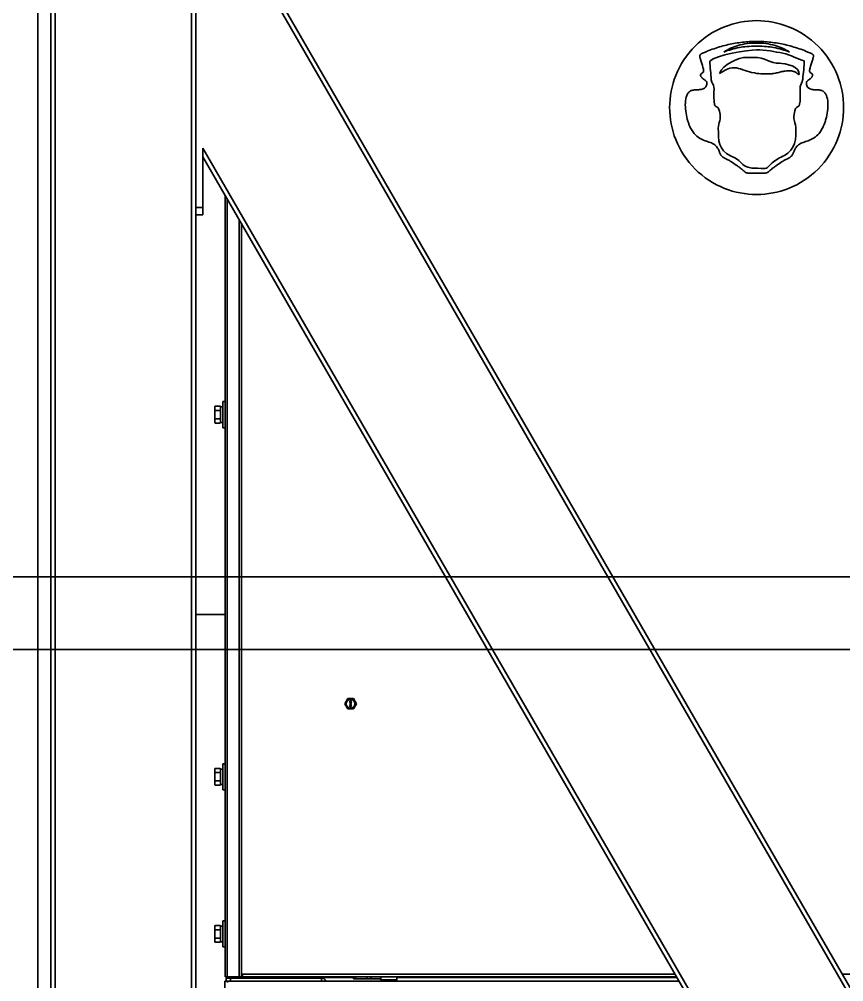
# Model space of a CAD drawing. Header units: millimetres. Extents: x 32496 to 166256, y 3504 to 23939.
# Drawn here: x 72900 to 73469, y 12402 to 13066 of the extents above; entities that cross this region are included whole.
import ezdxf

# ---------------------------------------------------------------- set-up
doc = ezdxf.new("R2010")
doc.units = ezdxf.units.MM
doc.layers.get('0').update_dxf_attribs({"lineweight": 35})

# ---------------------------------------------------------------- blocks, each defined once
blk = doc.blocks.new('DRGTJHYTHRTTR')
at = {"color": 7, "linetype": 'Continuous'}
for p, q in [((60496.04, -50285.69), (53249.04, -50285.69)), ((60496.04, -50335.69), (53249.04, -50335.69))]:
    blk.add_line(p, q, dxfattribs=at)
blk = doc.blocks.new('8-1250')
at = {"linetype": 'Continuous'}
for p, q in [((-133.13, -34671.29), (-133.13, -32152.29)), ((-124.13, -32152.29), (-124.13, -34671.29)), ((-121.13, -32152.29), (-121.13, -34671.29)), ((-27.13, -32152.29), (-27.13, -34671.29)), ((-24.13, -34039.83), (-24.13, -33760.7)), ((-19.13, -33800.26), (480.87, -34666.29)), ((-19.13, -33806.26), (477.41, -34666.29)), ((360.77, -33931.61), (356.37, -33931.61)), ((-19.13, -33994.26), (368.87, -34666.29)), ((-19.13, -34040.26), (-19.13, -33994.26)), ((-19.13, -34000.26), (365.4, -34666.29)), ((-3.83, -34175.64), (-3.83, -34026.76)), ((-2.43, -34029.19), (-2.43, -34566.29)), ((-24.13, -34035.26), (-19.13, -34035.26)), ((-24.13, -34039.83), (-24.13, -34671.29)), ((-24.13, -34040.26), (-19.13, -34040.26)), ((5.87, -34566.29), (5.87, -34043.56)), ((7.57, -34046.51), (7.57, -34566.29)), ((-11.03, -34172.82), (-10.76, -34172.54)), ((-11.03, -34183.76), (-11.03, -34172.82)), ((-10.73, -34172.52), (-10.76, -34172.54)), ((-7.33, -34172.52), (-10.73, -34172.52)), ((-7.33, -34172.52), (-7.3, -34172.54)), ((-7.03, -34172.82), (-7.3, -34172.54)), ((-7.03, -34183.76), (-7.03, -34172.82)), ((-5.43, -34172.94), (-7.03, -34172.94)), ((-3.83, -34169.29), (-5.43, -34169.29)), ((-5.43, -34169.29), (-5.43, -34187.29)), ((-7.33, -34175.36), (-10.73, -34175.36)), ((-3.83, -34180.91), (-3.83, -34175.64)), ((-11.03, -34183.76), (-10.76, -34184.03)), ((-7.33, -34181.13), (-10.73, -34181.13)), ((-7.33, -34184.06), (-10.73, -34184.06)), ((-7.03, -34183.76), (-7.3, -34184.03)), ((-5.43, -34183.64), (-7.03, -34183.64)), ((-3.83, -34425.64), (-3.83, -34180.91)), ((-3.83, -34187.29), (-5.43, -34187.29)), ((-24.13, -34316.29), (-3.83, -34316.29)), ((78.7, -34377.85), (80.72, -34374.35)), ((80.72, -34381.35), (78.7, -34377.85)), ((84.77, -34374.35), (80.72, -34374.35)), ((82.25, -34375.75), (83.25, -34375.75)), ((82.25, -34375.87), (82.25, -34375.75)), ((83.03, -34375.87), (82.25, -34375.87)), ((83.03, -34375.87), (82.25, -34376.17)), ((82.25, -34376.33), (82.25, -34376.17)), ((82.25, -34376.33), (83.03, -34376.62)), ((82.25, -34376.62), (83.03, -34376.62)), ((82.25, -34376.75), (82.25, -34376.62)), ((83.25, -34376.75), (82.25, -34376.75)), ((82.27, -34377.14), (82.25, -34377.25)), ((82.25, -34377.35), (82.25, -34377.25)), ((82.25, -34377.35), (82.27, -34377.46)), ((82.25, -34378.29), (82.35, -34378.29)), ((82.25, -34379.04), (82.25, -34378.29)), ((82.35, -34379.04), (82.25, -34379.04)), ((82.27, -34379.46), (82.25, -34379.58)), ((82.25, -34379.58), (82.27, -34379.71)), ((82.33, -34377.04), (82.27, -34377.14)), ((82.27, -34377.46), (82.33, -34377.56)), ((82.33, -34379.35), (82.27, -34379.46)), ((82.42, -34376.98), (82.33, -34377.04)), ((82.33, -34377.56), (82.42, -34377.62)), ((82.39, -34379.29), (82.33, -34379.35)), ((82.35, -34376.25), (83.25, -34375.94)), ((83.25, -34376.56), (82.35, -34376.25)), ((82.35, -34377.23), (82.37, -34377.17)), ((82.35, -34377.23), (82.35, -34377.37)), ((82.37, -34377.44), (82.35, -34377.37)), ((82.88, -34378.87), (82.35, -34378.29)), ((82.35, -34378.46), (82.82, -34378.98)), ((82.35, -34378.46), (82.35, -34379.04)), ((82.35, -34379.58), (82.37, -34379.48)), ((82.37, -34379.69), (82.35, -34379.58)), ((82.37, -34377.17), (82.42, -34377.1)), ((82.42, -34377.5), (82.37, -34377.44)), ((82.37, -34379.48), (82.42, -34379.42)), ((82.48, -34379.25), (82.39, -34379.29)), ((82.52, -34376.94), (82.42, -34376.98)), ((82.42, -34377.1), (82.48, -34377.06)), ((82.48, -34377.54), (82.42, -34377.5)), ((82.42, -34377.62), (82.52, -34377.67)), ((82.42, -34379.42), (82.54, -34379.33)), ((82.48, -34377.06), (82.54, -34377.04)), ((82.54, -34377.56), (82.48, -34377.54)), ((82.54, -34379.23), (82.48, -34379.25)), ((82.67, -34376.92), (82.52, -34376.94)), ((82.63, -34377.67), (82.52, -34377.67)), ((82.61, -34377.04), (82.54, -34377.04)), ((82.54, -34377.56), (82.61, -34377.56)), ((82.65, -34379.21), (82.54, -34379.23)), ((82.54, -34379.33), (82.67, -34379.31)), ((82.56, -34377.96), (82.71, -34377.96)), ((82.56, -34378), (82.56, -34377.96)), ((82.71, -34378), (82.56, -34378)), ((82.61, -34377.04), (82.67, -34377.06)), ((82.67, -34377.54), (82.61, -34377.56)), ((82.63, -34377.83), (82.61, -34377.85)), ((82.61, -34377.85), (82.71, -34377.96)), ((82.71, -34378), (82.61, -34378.1)), ((82.61, -34378.1), (82.63, -34378.12)), ((82.63, -34377.67), (82.73, -34377.62)), ((82.76, -34377.96), (82.63, -34377.83)), ((82.63, -34378.12), (82.76, -34378)), ((82.65, -34379.21), (82.84, -34379.21)), ((82.67, -34376.92), (82.82, -34376.92)), ((82.67, -34377.06), (82.71, -34377.1)), ((82.71, -34377.5), (82.67, -34377.54)), ((82.82, -34379.31), (82.67, -34379.31)), ((82.71, -34377.1), (82.76, -34377.17)), ((82.76, -34377.44), (82.71, -34377.5)), ((82.73, -34377.62), (82.8, -34377.56)), ((82.76, -34377.17), (82.78, -34377.23)), ((82.78, -34377.37), (82.76, -34377.44)), ((82.88, -34377.83), (82.76, -34377.96)), ((82.76, -34378), (82.88, -34378.12)), ((82.82, -34377.02), (82.78, -34377.02)), ((82.86, -34377.14), (82.78, -34377.02)), ((82.78, -34377.37), (82.78, -34377.23)), ((82.8, -34377.56), (82.86, -34377.46)), ((82.8, -34377.96), (82.9, -34377.85)), ((82.8, -34377.96), (82.95, -34377.96)), ((82.95, -34378), (82.8, -34378)), ((82.9, -34378.1), (82.8, -34378)), ((82.97, -34376.94), (82.82, -34376.92)), ((82.82, -34377.02), (82.95, -34377.04)), ((82.82, -34378.98), (82.88, -34379.02)), ((82.82, -34379.31), (82.95, -34379.33)), ((82.95, -34379.23), (82.84, -34379.21)), ((82.88, -34377.25), (82.86, -34377.14)), ((82.86, -34377.46), (82.88, -34377.35)), ((82.88, -34377.25), (82.88, -34377.35)), ((82.9, -34377.85), (82.88, -34377.83)), ((82.88, -34378.12), (82.9, -34378.1)), ((82.97, -34378.92), (82.88, -34378.87)), ((82.88, -34379.02), (82.97, -34379.04)), ((82.95, -34377.04), (83.01, -34377.06)), ((82.95, -34377.96), (82.95, -34378)), ((83.01, -34379.25), (82.95, -34379.23)), ((82.95, -34379.33), (83.08, -34379.42)), ((83.08, -34376.98), (82.97, -34376.94)), ((82.97, -34378.92), (83.01, -34378.92)), ((83.01, -34379.04), (82.97, -34379.04)), ((83.01, -34377.06), (83.08, -34377.1)), ((83.08, -34377.48), (83.01, -34377.52)), ((83.01, -34377.62), (83.01, -34377.52)), ((83.01, -34377.62), (83.08, -34377.6)), ((83.1, -34378.33), (83.01, -34378.31)), ((83.01, -34378.42), (83.01, -34378.31)), ((83.01, -34378.42), (83.08, -34378.46)), ((83.08, -34378.87), (83.01, -34378.92)), ((83.01, -34379.04), (83.1, -34379.02)), ((83.1, -34379.29), (83.01, -34379.25)), ((83.16, -34377.04), (83.08, -34376.98)), ((83.08, -34377.1), (83.12, -34377.17)), ((83.12, -34377.42), (83.08, -34377.48)), ((83.08, -34377.6), (83.16, -34377.54)), ((83.08, -34378.46), (83.12, -34378.52)), ((83.12, -34378.81), (83.08, -34378.87)), ((83.08, -34379.42), (83.12, -34379.48)), ((83.18, -34378.42), (83.1, -34378.33)), ((83.1, -34379.02), (83.18, -34378.94)), ((83.16, -34379.35), (83.1, -34379.29)), ((83.12, -34377.17), (83.14, -34377.23)), ((83.14, -34377.35), (83.12, -34377.42)), ((83.12, -34378.52), (83.14, -34378.62)), ((83.14, -34378.71), (83.12, -34378.81)), ((83.12, -34379.48), (83.14, -34379.58)), ((83.14, -34379.58), (83.12, -34379.69)), ((83.14, -34377.35), (83.14, -34377.23)), ((83.14, -34378.71), (83.14, -34378.62)), ((83.22, -34377.14), (83.16, -34377.04)), ((83.16, -34377.54), (83.22, -34377.44)), ((83.22, -34379.46), (83.16, -34379.35)), ((83.22, -34378.5), (83.18, -34378.42)), ((83.18, -34378.94), (83.22, -34378.85)), ((83.25, -34377.25), (83.22, -34377.14)), ((83.22, -34377.44), (83.25, -34377.33)), ((83.25, -34378.64), (83.22, -34378.5)), ((83.22, -34378.85), (83.25, -34378.73)), ((83.25, -34379.58), (83.22, -34379.46)), ((83.22, -34379.71), (83.25, -34379.58)), ((83.25, -34375.75), (83.25, -34375.94)), ((83.25, -34376.56), (83.25, -34376.75)), ((83.25, -34377.25), (83.25, -34377.33)), ((83.25, -34378.64), (83.25, -34378.73)), ((84.77, -34374.35), (86.79, -34377.85)), ((86.79, -34377.85), (84.77, -34381.35)), ((80.72, -34381.35), (84.77, -34381.35)), ((82.27, -34379.71), (82.33, -34379.81)), ((82.33, -34379.81), (82.39, -34379.87)), ((82.42, -34379.75), (82.37, -34379.69)), ((82.39, -34379.87), (82.48, -34379.92)), ((82.54, -34379.83), (82.42, -34379.75)), ((82.48, -34379.92), (82.54, -34379.94)), ((82.67, -34379.85), (82.54, -34379.83)), ((82.54, -34379.94), (82.65, -34379.96)), ((82.84, -34379.96), (82.65, -34379.96)), ((82.67, -34379.85), (82.82, -34379.85)), ((82.95, -34379.83), (82.82, -34379.85)), ((82.84, -34379.96), (82.95, -34379.94)), ((83.08, -34379.75), (82.95, -34379.83)), ((82.95, -34379.94), (83.01, -34379.92)), ((83.01, -34379.92), (83.1, -34379.87)), ((83.12, -34379.69), (83.08, -34379.75)), ((83.1, -34379.87), (83.16, -34379.81)), ((83.16, -34379.81), (83.22, -34379.71)), ((-3.83, -34419.29), (-5.43, -34419.29)), ((-5.43, -34419.29), (-5.43, -34437.29)), ((-11.03, -34422.82), (-10.76, -34422.54)), ((-11.03, -34433.76), (-11.03, -34422.82)), ((-10.73, -34422.52), (-10.76, -34422.54)), ((-7.33, -34422.52), (-10.73, -34422.52)), ((-7.33, -34425.36), (-10.73, -34425.36)), ((-7.33, -34422.52), (-7.3, -34422.54)), ((-7.03, -34422.82), (-7.3, -34422.54)), ((-7.03, -34433.76), (-7.03, -34422.82)), ((-5.43, -34422.94), (-7.03, -34422.94)), ((-3.83, -34430.91), (-3.83, -34425.64)), ((-7.33, -34431.13), (-10.73, -34431.13)), ((-3.83, -34566.29), (-3.83, -34430.91)), ((-11.03, -34433.76), (-10.76, -34434.03)), ((-7.33, -34434.06), (-10.73, -34434.06)), ((-7.03, -34433.76), (-7.3, -34434.03)), ((-5.43, -34433.64), (-7.03, -34433.64)), ((-3.83, -34437.29), (-5.43, -34437.29)), ((-11.03, -34531.32), (-10.76, -34531.04)), ((-11.03, -34542.26), (-11.03, -34531.32)), ((-10.73, -34531.02), (-10.76, -34531.04)), ((-7.33, -34531.02), (-10.73, -34531.02)), ((-7.33, -34531.02), (-7.3, -34531.04)), ((-7.03, -34531.32), (-7.3, -34531.04)), ((-7.03, -34542.26), (-7.03, -34531.32)), ((-5.43, -34531.44), (-7.03, -34531.44)), ((-3.83, -34527.79), (-5.43, -34527.79)), ((-5.43, -34527.79), (-5.43, -34545.79)), ((-7.33, -34533.86), (-10.73, -34533.86)), ((-11.03, -34542.26), (-10.76, -34542.53)), ((-7.33, -34539.63), (-10.73, -34539.63)), ((-7.33, -34542.56), (-10.73, -34542.56)), ((-7.03, -34542.26), (-7.3, -34542.53)), ((-5.43, -34542.14), (-7.03, -34542.14)), ((-3.83, -34545.79), (-5.43, -34545.79)), ((8.07, -34564.59), (306.69, -34564.59)), ((8.07, -34566.29), (8.07, -34564.59)), ((422.16, -34564.59), (717.67, -34564.59)), ((-4.13, -34569.29), (309.4, -34569.29)), ((-4.13, -34664.29), (-4.13, -34569.29)), ((-3.83, -34566.29), (5.87, -34566.29)), ((62.67, -34567.29), (-3.13, -34567.29)), ((-3.13, -34569.29), (-3.13, -34567.29)), ((-2.13, -34569.29), (-2.13, -34570.29)), ((-0.13, -34567.29), (-0.13, -34569.29)), ((5.87, -34566.29), (307.67, -34566.29)), ((16.37, -34566.29), (16.37, -34567.29)), ((23.37, -34567.29), (23.37, -34566.29)), ((25.87, -34567.29), (25.87, -34566.29)), ((40.87, -34567.29), (40.87, -34566.29)), ((43.37, -34567.29), (43.37, -34566.29)), ((45.87, -34566.29), (45.87, -34566.79)), ((84.71, -34566.79), (45.87, -34566.79)), ((62.67, -34569.29), (62.67, -34567.29)), ((84.71, -34567.86), (84.71, -34566.29)), ((84.71, -34567.86), (103.55, -34567.86)), ((86.02, -34567.86), (86.02, -34566.29)), ((94.05, -34567.86), (94.05, -34566.29)), ((96.69, -34567.86), (96.69, -34566.29)), ((103.55, -34566.29), (103.55, -34568.49)), ((103.55, -34568.49), (114.6, -34568.49)), ((103.85, -34568.79), (103.55, -34568.49)), ((103.85, -34568.79), (114.3, -34568.79)), ((114.3, -34568.79), (114.6, -34568.49)), ((114.6, -34566.29), (114.6, -34568.49)), ((307.96, -34566.79), (114.6, -34566.79))]:
    blk.add_line(p, q, dxfattribs=at)
blk.add_circle((82.75, -34377.85), 3, dxfattribs=at)
for centre, radius, start, end in [((-8.21, -34181.47), 3.61, 218.71028, 219.13391), ((-6.89, -34180.28), 5.39, 224.12457, 224.56524), ((-11.16, -34180.28), 5.38, 315.43477, 315.87545), ((-9.84, -34181.47), 3.61, 320.8641, 321.28972), ((-8.21, -34431.47), 3.61, 218.71028, 219.13391), ((-6.89, -34430.28), 5.39, 224.12457, 224.56524), ((-11.16, -34430.28), 5.38, 315.43477, 315.87545), ((-9.84, -34431.47), 3.61, 320.8641, 321.28972), ((-8.21, -34539.97), 3.61, 218.71028, 219.13391), ((-6.89, -34538.78), 5.39, 224.12457, 224.56524), ((-11.16, -34538.78), 5.38, 315.43477, 315.87545), ((-9.84, -34539.97), 3.61, 320.8641, 321.28972), ((16.37, -34564.29), 3, 222.2942, 270), ((62.67, -34570.49), 3.2, 22.14766, 90)]:
    blk.add_arc(centre, radius, start, end, dxfattribs=at)
for points, knots in [([(422.87, -33966.29), (422.87, -33958.75), (419.88, -33943.04), (406.5, -33922.67), (386.12, -33909.28), (362.87, -33904.85), (339.63, -33909.28), (319.25, -33922.67), (305.87, -33943.04), (302.87, -33958.75), (302.87, -33966.29)], [0, 0, 0, 0, 0.119993, 0.250002, 0.380017, 0.500018, 0.62001, 0.750015, 0.880025, 1, 1, 1, 1]), ([(328.32, -33950.88), (328.4, -33950.6), (328.51, -33950.08), (328.57, -33949.19), (328.32, -33948.29), (327.56, -33947.57), (326.63, -33947), (325.9, -33946.47), (325.38, -33945.96), (324.95, -33945.5), (324.52, -33944.93), (324.24, -33944.3), (324.2, -33943.59), (324.66, -33942.9), (325.34, -33942.45), (325.95, -33942.04), (326.2, -33941.73), (326.32, -33941.37), (326.31, -33940.65), (326.15, -33939.71), (325.57, -33937.28), (324.61, -33934.5), (323.93, -33932.19), (323.75, -33931.5), (323.68, -33931.11), (323.64, -33930.64), (323.81, -33929.95), (324.41, -33929.27), (325.11, -33928.95), (326.67, -33928.27), (329.43, -33927.13), (335.12, -33925.01), (343.22, -33922.69), (352.96, -33921), (362.99, -33920.41), (372.73, -33921), (382.58, -33922.7), (390.65, -33925.02), (396.34, -33927.14), (399.11, -33928.29), (400.54, -33928.9), (400.99, -33929.11), (401.09, -33929.17)], [0, 0, 0, 0, 0.008176, 0.014545, 0.024461, 0.033499, 0.043328, 0.054414, 0.058301, 0.063442, 0.071678, 0.077739, 0.082444, 0.090881, 0.099747, 0.106924, 0.108489, 0.110844, 0.117602, 0.127274, 0.138992, 0.189377, 0.200767, 0.208767, 0.209905, 0.212248, 0.222212, 0.2296, 0.237387, 0.250309, 0.275962, 0.326542, 0.425367, 0.521789, 0.61585, 0.711877, 0.807904, 0.906838, 0.957474, 0.983151, 0.996088, 1, 1, 1, 1]), ([(362.87, -33921.81), (358.46, -33921.59), (350.78, -33922.75), (343.13, -33925.94), (340.25, -33927.97)], [0, 0, 0, 0, 0.546946, 1, 1, 1, 1]), ([(340.25, -33927.97), (343.95, -33926.57), (348.8, -33924.91), (357.71, -33923.89), (362.87, -33923.98)], [0, 0, 0, 0, 0.592388, 1, 1, 1, 1]), ([(385.5, -33927.97), (382.62, -33925.94), (374.96, -33922.75), (367.28, -33921.59), (362.87, -33921.81)], [0, 0, 0, 0, 0.453054, 1, 1, 1, 1]), ([(362.87, -33923.98), (368.04, -33923.89), (376.94, -33924.91), (381.79, -33926.57), (385.5, -33927.97)], [0, 0, 0, 0, 0.407612, 1, 1, 1, 1]), ([(401.09, -33929.17), (401.19, -33929.22), (401.47, -33929.4), (401.96, -33929.99), (402.12, -33930.67), (402.07, -33931.19), (401.95, -33931.69), (401.73, -33932.52), (401.02, -33934.83), (400.05, -33937.69), (399.54, -33940.02), (399.43, -33940.88), (399.45, -33941.54), (399.62, -33941.83), (399.88, -33942.11), (400.49, -33942.5), (401.18, -33942.98), (401.58, -33943.7), (401.47, -33944.43), (401.14, -33945.07), (400.68, -33945.65), (400.25, -33946.09), (399.74, -33946.57), (399.04, -33947.05), (398.13, -33947.62), (397.4, -33948.35), (397.18, -33949.27), (397.24, -33950.01), (397.34, -33950.55), (397.87, -33952.68), (400.24, -33953.81), (403.75, -33954.03), (406.26, -33954.13), (408.02, -33954.5), (408.88, -33955.05), (409.36, -33955.42), (410.21, -33956.3), (411.58, -33958.72), (412.25, -33963.18), (411.91, -33968.69), (410.99, -33973.37), (409.99, -33976.72), (409.29, -33978.6), (408.53, -33980.16), (407.55, -33981.94), (405.66, -33984.69), (402.57, -33987.49), (399.21, -33988.96), (396.67, -33989.77), (394.31, -33990.54), (392.16, -33991.55), (390.56, -33993.12), (389.5, -33994.55), (388.74, -33996.21), (388.01, -33998.29), (386.81, -34000.18), (385.28, -34001.11), (384.15, -34001.59), (383.47, -34001.91), (382.27, -34002.52), (379.88, -34003.91), (377.23, -34005.7), (374.78, -34007.51), (373.28, -34008.69), (372.18, -34009.65), (371.38, -34010.37), (370.49, -34011.1), (369.58, -34011.44), (368.28, -34011.54), (366.12, -34011.59), (364.27, -34011.57), (362.87, -34011.61)], [0, 0, 0, 0, 0.003159, 0.009198, 0.017233, 0.01912, 0.021303, 0.029371, 0.039053, 0.078716, 0.087738, 0.094978, 0.099775, 0.10118, 0.102517, 0.10854, 0.115694, 0.12259, 0.126564, 0.13177, 0.138841, 0.143157, 0.145535, 0.15439, 0.162259, 0.169554, 0.177683, 0.182965, 0.186072, 0.190026, 0.231557, 0.253449, 0.274903, 0.293192, 0.295546, 0.299659, 0.307981, 0.325471, 0.366759, 0.41454, 0.462185, 0.483733, 0.502252, 0.512197, 0.527093, 0.553291, 0.595676, 0.630919, 0.646866, 0.662137, 0.69295, 0.706423, 0.717277, 0.736618, 0.753662, 0.77096, 0.792351, 0.797139, 0.801593, 0.810871, 0.830494, 0.870423, 0.890314, 0.906171, 0.917886, 0.926506, 0.933079, 0.945779, 0.953837, 0.965016, 1, 1, 1, 1]), ([(392.19, -33943.55), (391.84, -33943.49), (391.27, -33943.1), (390.25, -33942.13), (388.76, -33941.36), (386.93, -33940.98), (385.18, -33940.87), (383.39, -33940.96), (381.36, -33941.25), (378.91, -33941.83), (375.9, -33942.59), (373.63, -33942.91), (372.39, -33942.97)], [0, 0, 0, 0, 0.136538, 0.273076, 0.409613, 0.477882, 0.546151, 0.602882, 0.659613, 0.773076, 0.886538, 1, 1, 1, 1]), ([(362.87, -34011.61), (361.47, -34011.57), (359.62, -34011.58), (357.47, -34011.54), (356.16, -34011.44), (355.25, -34011.1), (354.37, -34010.37), (353.57, -34009.65), (352.47, -34008.69), (350.97, -34007.51), (348.52, -34005.7), (345.87, -34003.91), (343.48, -34002.52), (342.28, -34001.91), (341.6, -34001.59), (340.47, -34001.11), (338.94, -34000.18), (337.74, -33998.3), (337.01, -33996.22), (336.25, -33994.55), (335.19, -33993.12), (333.6, -33991.55), (331.44, -33990.54), (329.09, -33989.77), (326.55, -33988.96), (323.18, -33987.49), (320.09, -33984.7), (318.21, -33981.95), (317.22, -33980.16), (316.46, -33978.6), (315.76, -33976.72), (314.76, -33973.37), (313.84, -33968.69), (313.5, -33963.17), (314.17, -33958.7), (315.54, -33956.28), (316.41, -33955.4), (316.89, -33955.03), (317.76, -33954.49), (319.55, -33954.12), (322.04, -33954.02), (325.67, -33953.78), (327.82, -33952.7), (328.32, -33950.88)], [0, 0, 0, 0, 0.04303, 0.056782, 0.066696, 0.082315, 0.0904, 0.100996, 0.115402, 0.1349, 0.159393, 0.208526, 0.232675, 0.244095, 0.249579, 0.255459, 0.281839, 0.303165, 0.324171, 0.348006, 0.361374, 0.377952, 0.415929, 0.434762, 0.45443, 0.497892, 0.550156, 0.582457, 0.600823, 0.613142, 0.63598, 0.662561, 0.721332, 0.780271, 0.831196, 0.852931, 0.863275, 0.868388, 0.871153, 0.893969, 0.92083, 0.947692, 1, 1, 1, 1]), ([(302.87, -33966.29), (302.87, -33973.82), (305.87, -33989.53), (319.25, -34009.91), (339.63, -34023.29), (362.87, -34027.73), (386.12, -34023.29), (406.49, -34009.91), (419.88, -33989.53), (422.87, -33973.83), (422.87, -33966.29)], [0, 0, 0, 0, 0.120009, 0.25001, 0.380017, 0.500009, 0.619996, 0.749999, 0.880007, 1, 1, 1, 1]), ([(-10.76, -34172.54), (-10.78, -34172.57), (-10.87, -34172.66), (-10.96, -34172.76), (-11.03, -34172.84)], [0, 0, 0, 0, 0.255063, 1, 1, 1, 1]), ([(-7.3, -34172.54), (-7.27, -34172.57), (-7.18, -34172.66), (-7.09, -34172.76), (-7.03, -34172.84)], [0, 0, 0, 0, 0.255062, 1, 1, 1, 1]), ([(-11.03, -34175.03), (-11, -34175.06), (-10.91, -34175.17), (-10.81, -34175.28), (-10.73, -34175.36)], [0, 0, 0, 0, 0.244408, 1, 1, 1, 1]), ([(-7.03, -34175.03), (-7.05, -34175.06), (-7.15, -34175.17), (-7.25, -34175.28), (-7.33, -34175.36)], [0, 0, 0, 0, 0.244408, 1, 1, 1, 1]), ([(-10.73, -34181.13), (-10.75, -34181.16), (-10.86, -34181.27), (-10.96, -34181.38), (-11.03, -34181.47)], [0, 0, 0, 0, 0.255212, 1, 1, 1, 1]), ([(-11.01, -34183.75), (-10.99, -34183.77), (-10.91, -34183.87), (-10.82, -34183.96), (-10.76, -34184.03)], [0, 0, 0, 0, 0.245496, 1, 1, 1, 1]), ([(-7.33, -34181.13), (-7.3, -34181.16), (-7.2, -34181.27), (-7.1, -34181.38), (-7.03, -34181.47)], [0, 0, 0, 0, 0.255211, 1, 1, 1, 1]), ([(-7.04, -34183.75), (-7.06, -34183.77), (-7.15, -34183.87), (-7.23, -34183.96), (-7.3, -34184.03)], [0, 0, 0, 0, 0.245497, 1, 1, 1, 1]), ([(-10.76, -34422.54), (-10.78, -34422.57), (-10.87, -34422.66), (-10.96, -34422.76), (-11.03, -34422.84)], [0, 0, 0, 0, 0.255063, 1, 1, 1, 1]), ([(-11.03, -34425.03), (-11, -34425.06), (-10.91, -34425.17), (-10.81, -34425.28), (-10.73, -34425.36)], [0, 0, 0, 0, 0.244408, 1, 1, 1, 1]), ([(-7.03, -34425.03), (-7.05, -34425.06), (-7.15, -34425.17), (-7.25, -34425.28), (-7.33, -34425.36)], [0, 0, 0, 0, 0.244408, 1, 1, 1, 1]), ([(-7.3, -34422.54), (-7.27, -34422.57), (-7.18, -34422.66), (-7.09, -34422.76), (-7.03, -34422.84)], [0, 0, 0, 0, 0.255062, 1, 1, 1, 1]), ([(-10.73, -34431.13), (-10.75, -34431.16), (-10.86, -34431.27), (-10.96, -34431.38), (-11.03, -34431.47)], [0, 0, 0, 0, 0.255212, 1, 1, 1, 1]), ([(-7.33, -34431.13), (-7.3, -34431.16), (-7.2, -34431.27), (-7.1, -34431.38), (-7.03, -34431.47)], [0, 0, 0, 0, 0.255211, 1, 1, 1, 1]), ([(-11.01, -34433.75), (-10.99, -34433.77), (-10.91, -34433.87), (-10.82, -34433.96), (-10.76, -34434.03)], [0, 0, 0, 0, 0.245496, 1, 1, 1, 1]), ([(-7.04, -34433.75), (-7.06, -34433.77), (-7.15, -34433.87), (-7.23, -34433.96), (-7.3, -34434.03)], [0, 0, 0, 0, 0.245497, 1, 1, 1, 1]), ([(-10.76, -34531.04), (-10.78, -34531.07), (-10.87, -34531.16), (-10.96, -34531.26), (-11.03, -34531.34)], [0, 0, 0, 0, 0.255063, 1, 1, 1, 1]), ([(-7.3, -34531.04), (-7.27, -34531.07), (-7.18, -34531.16), (-7.09, -34531.26), (-7.03, -34531.34)], [0, 0, 0, 0, 0.255062, 1, 1, 1, 1]), ([(-11.03, -34533.53), (-11, -34533.56), (-10.91, -34533.67), (-10.81, -34533.78), (-10.73, -34533.86)], [0, 0, 0, 0, 0.244408, 1, 1, 1, 1]), ([(-7.03, -34533.53), (-7.05, -34533.56), (-7.15, -34533.67), (-7.25, -34533.78), (-7.33, -34533.86)], [0, 0, 0, 0, 0.244408, 1, 1, 1, 1]), ([(-10.73, -34539.63), (-10.75, -34539.66), (-10.86, -34539.77), (-10.96, -34539.88), (-11.03, -34539.97)], [0, 0, 0, 0, 0.255212, 1, 1, 1, 1]), ([(-11.01, -34542.25), (-10.99, -34542.27), (-10.91, -34542.37), (-10.82, -34542.46), (-10.76, -34542.53)], [0, 0, 0, 0, 0.245496, 1, 1, 1, 1]), ([(-7.33, -34539.63), (-7.3, -34539.66), (-7.2, -34539.77), (-7.1, -34539.88), (-7.03, -34539.97)], [0, 0, 0, 0, 0.255211, 1, 1, 1, 1]), ([(-7.04, -34542.25), (-7.06, -34542.27), (-7.15, -34542.37), (-7.23, -34542.46), (-7.3, -34542.53)], [0, 0, 0, 0, 0.245497, 1, 1, 1, 1]), ([(88.17, -34567.96), (88.17, -34567.96), (88.16, -34567.96), (88.17, -34567.95), (88.17, -34567.95)], [0, 0, 0, 0, 0.500735, 1, 1, 1, 1]), ([(102.58, -34568.47), (102.58, -34568.46), (102.58, -34568.46), (102.58, -34568.46), (102.58, -34568.45)], [0, 0, 0, 0, 0.500641, 1, 1, 1, 1])]:
    blk.add_open_spline(points, degree=3, knots=knots, dxfattribs=at)
for points in [[(362.85, -33926.45), (356.7, -33926.45), (334.78, -33930.11), (330.56, -33934.15)], [(380.92, -33928.77), (375.5, -33927.71), (369.03, -33926.45), (362.85, -33926.45)], [(330.56, -33934.15), (330.85, -33938.48), (331.33, -33942.68), (331.59, -33947.08)], [(337.26, -33942.71), (339.46, -33936.58), (350.11, -33931.61), (356.37, -33931.61)], [(360.77, -33931.61), (368.74, -33931.61), (372.38, -33935.78), (378.59, -33935.74)], [(395.64, -33933.94), (391.43, -33933.02), (386.42, -33929.84), (380.92, -33928.77)], [(394.73, -33946.7), (395.11, -33942.48), (395.72, -33938.15), (395.64, -33933.94)], [(347.85, -33938.83), (342.06, -33938.88), (341.85, -33940.44), (337.26, -33942.71)], [(359.4, -33942), (355.86, -33941.33), (350.56, -33938.81), (347.85, -33938.83)], [(378.59, -33935.74), (382.54, -33935.72), (393.38, -33938.08), (392.19, -33943.55)], [(331.59, -33947.08), (331.75, -33949.69), (333.28, -33949.8), (333.46, -33952.17)], [(372.39, -33942.97), (366.46, -33943.27), (365.13, -33943.1), (359.4, -33942)], [(393, -33951.68), (393.23, -33949.84), (394.5, -33949.25), (394.73, -33946.7)], [(333.46, -33952.17), (333.6, -33954.01), (333.37, -33956.87), (333.41, -33958.93)], [(393.04, -33958.69), (393.06, -33956.83), (392.81, -33953.24), (393, -33951.68)], [(333.41, -33958.93), (333.63, -33969.73), (335.43, -33962.44), (337.21, -33968.82)], [(389.22, -33968.55), (390.55, -33963), (392.94, -33969.25), (393.04, -33958.69)], [(337.21, -33968.82), (339.02, -33975.26), (336.4, -33975.96), (336.44, -33980.6)], [(389.87, -33979.94), (389.31, -33974.35), (387.56, -33975.51), (389.22, -33968.55)], [(336.44, -33980.6), (336.52, -33988.73), (336.47, -33995.69), (344.94, -33999.54)], [(382.03, -33999.3), (389.42, -33995.67), (390.63, -33987.41), (389.87, -33979.94)], [(344.94, -33999.54), (355.54, -34004.36), (350.92, -34008.15), (363.61, -34008.23)], [(373.59, -34004.54), (376.06, -34002.23), (379.03, -34000.78), (382.03, -33999.3)], [(363.61, -34008.23), (371.02, -34008.27), (368.85, -34008.99), (373.59, -34004.54)], [(-10.73, -34175.36), (-10.84, -34175.57), (-10.94, -34175.79), (-11.03, -34176.02)], [(-7.33, -34175.36), (-7.22, -34175.57), (-7.12, -34175.79), (-7.03, -34176.02)], [(-11.03, -34180.47), (-10.94, -34180.7), (-10.84, -34180.92), (-10.73, -34181.13)], [(-7.03, -34180.47), (-7.12, -34180.7), (-7.22, -34180.92), (-7.33, -34181.13)], [(-10.73, -34425.36), (-10.84, -34425.57), (-10.94, -34425.79), (-11.03, -34426.02)], [(-7.33, -34425.36), (-7.22, -34425.57), (-7.12, -34425.79), (-7.03, -34426.02)], [(-11.03, -34430.47), (-10.94, -34430.7), (-10.84, -34430.92), (-10.73, -34431.13)], [(-7.03, -34430.47), (-7.12, -34430.7), (-7.22, -34430.92), (-7.33, -34431.13)], [(-10.73, -34533.86), (-10.84, -34534.07), (-10.94, -34534.29), (-11.03, -34534.52)], [(-11.03, -34538.97), (-10.94, -34539.2), (-10.84, -34539.42), (-10.73, -34539.63)], [(-7.33, -34533.86), (-7.22, -34534.07), (-7.12, -34534.29), (-7.03, -34534.52)], [(-7.03, -34538.97), (-7.12, -34539.2), (-7.22, -34539.42), (-7.33, -34539.63)]]:
    blk.add_open_spline(points, degree=3, dxfattribs=at)

msp = doc.modelspace()

# ---------------------------------------------------------------- block references
at = {"color": 6}
msp.add_blockref('8-1250', (73046.131, 46971.457), dxfattribs=at)
msp.add_blockref('DRGTJHYTHRTTR', (17920.951, 62966.819))

doc.saveas('drawing.dxf')
